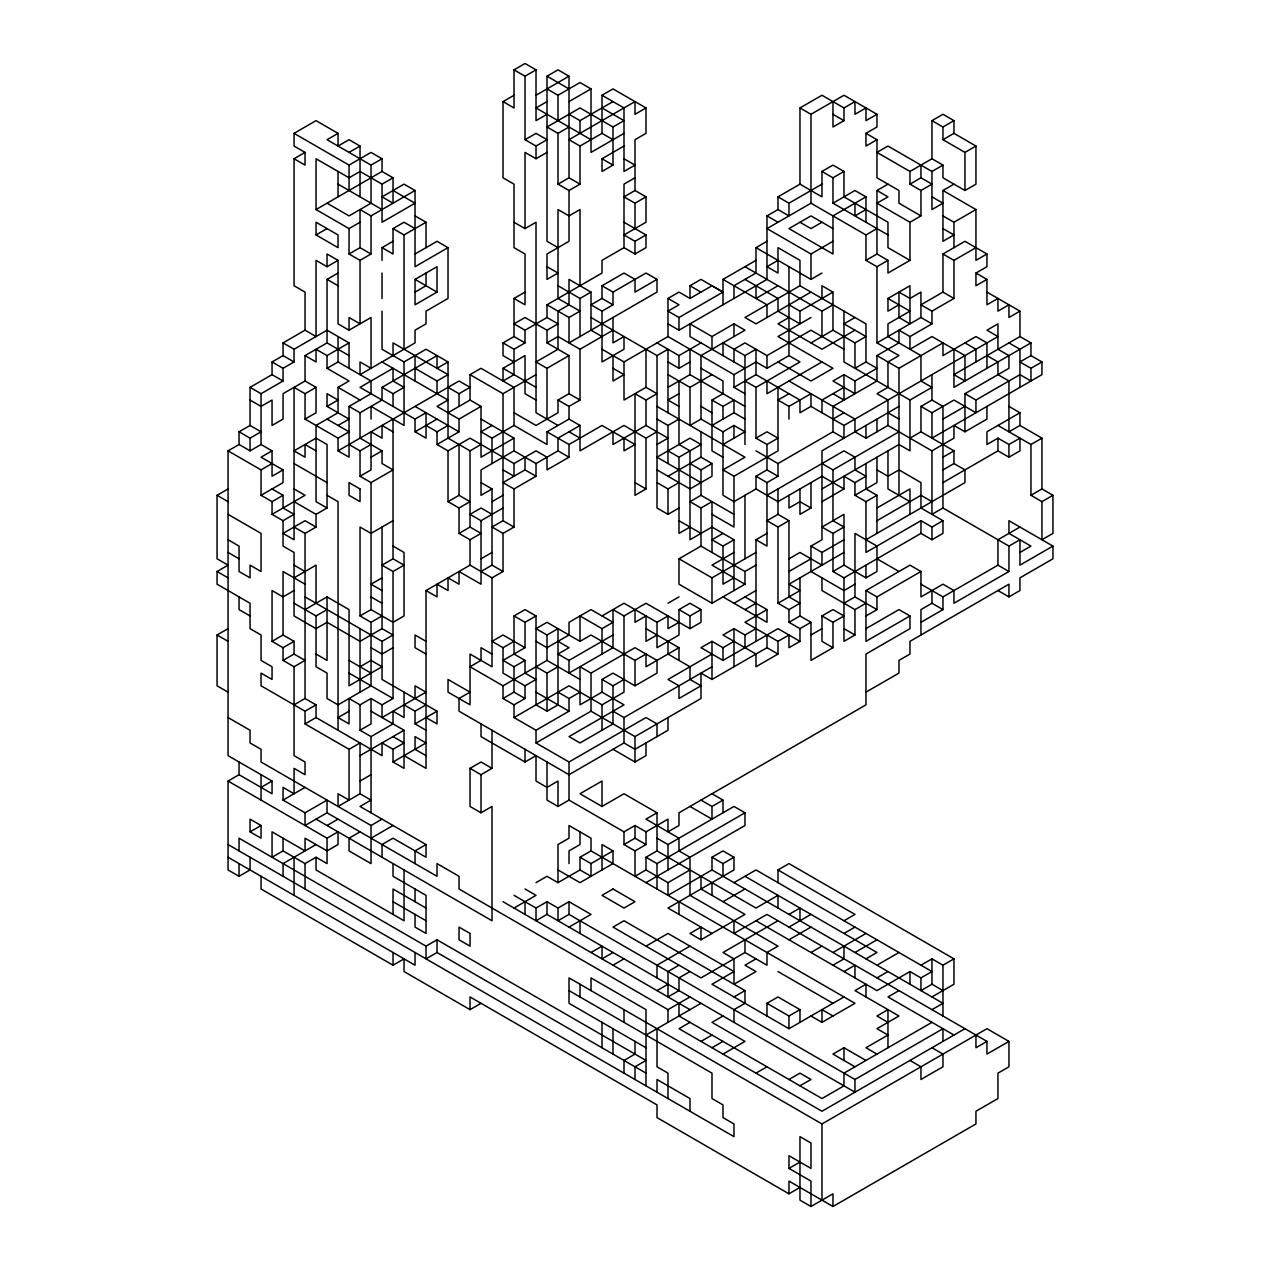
<?xml version="1.0" encoding="UTF-8"?>
<svg xmlns="http://www.w3.org/2000/svg" width="1270" height="1270" viewBox="0 0 1270 1270"><rect width="100%" height="100%" fill="white"/><g stroke="black" fill="none" stroke-linecap="round" stroke-linejoin="round"><path stroke-width="1.5" d="M349.044 368.3L349.044 342.9L327.041 330.2L294.053 349.25L294.053 361.95L283.051 355.6L283.051 342.9L305.038 330.2L305.038 292.1L294.053 285.75L294.053 158.75L305.038 165.1L305.038 152.4L294.053 146.05L294.053 133.35L316.039 120.65L338.042 133.35L338.042 146.05L349.044 139.7L360.029 146.05L360.029 196.85M294.053 158.75L305.038 152.4M338.042 133.35L327.041 139.7L371.03 165.1L382.032 158.75L382.032 171.45L393.033 177.8L393.033 203.2L382.032 196.85L404.035 184.15L415.036 190.5L415.036 266.7L448.024 247.65L448.024 298.45L426.022 311.15L426.022 323.85L415.036 330.2L415.036 342.9L360.029 374.65L360.029 361.95L371.03 368.3L371.03 317.5L349.044 330.2L338.042 323.85L338.042 260.35L327.041 254L327.041 266.7L338.042 260.35M349.044 152.4L360.029 146.05M294.053 133.35L349.044 165.1L371.03 152.4L382.032 158.75M514.017 361.95L503.015 355.6L503.015 342.9L514.017 336.55L514.017 298.45L525.018 304.8L525.018 254L514.017 247.65L514.017 184.15L503.015 177.8L503.015 101.6L514.017 107.95L514.017 69.85L525.018 63.5L536.019 69.85L536.019 120.65L547.005 114.3M514.017 69.85L525.018 76.2L536.019 69.85M360.029 222.25L349.044 228.6L316.039 209.55L382.032 171.45M503.015 101.6L514.017 95.25M558.006 247.65L547.005 241.3L547.005 76.2L558.006 69.85L569.008 76.2L569.008 177.8L558.006 184.15L558.006 133.35L569.008 127M393.033 190.5L415.036 203.2L382.032 222.25L382.032 184.15L393.033 177.8M536.019 95.25L569.008 76.2M316.039 234.95L338.042 247.65L338.042 234.95L316.039 222.25L316.039 234.95L327.041 228.6M547.005 101.6L536.019 107.95L591.01 139.7M547.005 88.9L558.006 95.25L580.009 82.55L591.01 88.9L591.01 152.4L623.999 133.35M371.03 215.9L371.03 254L360.029 247.65L360.029 209.55L371.03 215.9L415.036 190.5M569.008 101.6L591.01 88.9M525.018 139.7L536.019 133.35L547.005 139.7L536.019 146.05L525.018 139.7L525.018 76.2M646.001 107.95L635 114.3L635 101.6L569.008 139.7L580.009 146.05L602.012 133.35L602.012 95.25L612.997 88.9L646.001 107.95L646.001 133.35L635 139.7L635 190.5L623.999 196.85L635 203.2L646.001 196.85L646.001 222.25L623.999 234.95L635 241.3L646.001 234.95L646.001 247.65L635 254L623.999 247.65L602.012 260.35L602.012 273.05L547.005 304.8L547.005 317.5L525.018 330.2L514.017 323.85L525.018 317.5L547.005 330.2L558.006 323.85L547.005 317.5M349.044 228.6L349.044 254L360.029 247.65M382.032 260.35L382.032 247.65L393.033 254L393.033 228.6L404.035 222.25L415.036 228.6M569.008 114.3L580.009 120.65L612.997 101.6M349.044 355.6L327.041 342.9L327.041 279.4L338.042 273.05M349.044 254L360.029 260.35L371.03 254M382.032 247.65L393.033 241.3M393.033 228.6L404.035 234.95L426.022 222.25L426.022 247.65M514.017 222.25L525.018 228.6L525.018 152.4L536.019 158.75L547.005 152.4M558.006 133.35L547.005 127L580.009 107.95L612.997 127L623.999 120.65L602.012 107.95M415.036 254L437.023 241.3L448.024 247.65M612.997 127L612.997 165.1L602.012 171.45L602.012 158.75L623.999 146.05M250.047 857.25L250.047 869.95L239.046 876.3L228.06 869.95L228.06 781.05L239.046 774.7L272.05 793.75L272.05 781.05L228.06 755.65L228.06 450.85L261.048 469.9L261.048 495.3L283.051 482.6L283.051 469.9L272.05 476.25L272.05 450.85L261.048 444.5L250.047 450.85L239.046 444.5L239.046 431.8L250.047 438.15L261.048 431.8L250.047 425.45L250.047 387.35L272.05 374.65L272.05 361.95L283.051 355.6M415.036 279.4L437.023 266.7L437.023 292.1L415.036 304.8L415.036 279.4L437.023 292.1M558.006 184.15L569.008 190.5L580.009 184.15L580.009 146.05M272.05 361.95L283.051 368.3L294.053 361.95M250.047 400.05L261.048 406.4L272.05 400.05L272.05 425.45L283.051 419.1L283.051 393.7L305.038 381L305.038 355.6L327.041 342.9M415.036 292.1L426.022 285.75L426.022 273.05M525.018 228.6L536.019 222.25L536.019 412.75L558.006 425.45M250.047 387.35L261.048 393.7L283.051 381L283.051 368.3M305.038 355.6L316.039 361.95L316.039 349.25L327.041 355.6L349.044 342.9M635 177.8L623.999 184.15L623.999 247.65M327.041 355.6L327.041 368.3L338.042 361.95L371.03 381L371.03 393.7L349.044 406.4L349.044 457.2L338.042 450.85L338.042 438.15L349.044 431.8L327.041 419.1M239.046 431.8L250.047 425.45M305.038 393.7L316.039 387.35L316.039 412.75L305.038 419.1L305.038 393.7L294.053 387.35L294.053 539.75L283.051 533.4L305.038 520.7L316.039 527.05L316.039 514.35L294.053 501.65M667.988 323.85L678.99 330.2L766.985 279.4L766.985 215.9L777.986 209.55L777.986 196.85L799.973 184.15L799.973 107.95L821.976 95.25L843.978 107.95L854.964 101.6L854.964 114.3L865.965 107.95L865.965 120.65L876.967 114.3L876.967 127L865.965 133.35L865.965 146.05L876.967 139.7L876.967 177.8L898.969 190.5L898.969 203.2L920.956 215.9L920.956 190.5L931.958 184.15L920.956 177.8L909.971 184.15L909.971 171.45L876.967 152.4L887.968 146.05L931.958 171.45L931.958 209.55L942.959 203.2L931.958 196.85M228.06 450.85L239.046 444.5M316.039 450.85L305.038 444.5L305.038 457.2L294.053 450.85L316.039 438.15L327.041 444.5L327.041 508L316.039 501.65L316.039 425.45L338.042 412.75L338.042 387.35L349.044 381L327.041 368.3M799.973 107.95L810.974 114.3L843.978 95.25L876.967 114.3M327.041 406.4L338.042 400.05L327.041 393.7L327.041 406.4L349.044 419.1L338.042 425.45M382.032 311.15L382.032 349.25L404.035 361.95L426.022 349.25L448.024 361.95L448.024 438.15L470.027 450.85L470.027 527.05L459.026 533.4L459.026 508L470.027 501.65L459.026 495.3L459.026 444.5M514.017 298.45L525.018 292.1M272.05 450.85L261.048 457.2L283.051 469.9M349.044 406.4L360.029 412.75L382.032 400.05L382.032 387.35L437.023 355.6L437.023 368.3L448.024 361.95M843.978 107.95L843.978 120.65L832.977 127L832.977 101.6M393.033 736.6L404.035 742.95L393.033 749.3L382.032 742.95L382.032 755.65L316.039 717.55L316.039 704.85L305.038 711.2L261.048 685.8L261.048 673.1L272.05 679.45L272.05 666.75L261.048 660.4L261.048 635L250.047 628.65L250.047 603.25L217.059 584.2L217.059 571.5L228.06 565.15L217.059 558.8L217.059 495.3L228.06 488.95M261.048 469.9L272.05 463.55M382.032 387.35L393.033 393.7L404.035 387.35L393.033 381L393.033 368.3L360.029 387.35L415.036 419.1L426.022 412.75L426.022 438.15L415.036 431.8L415.036 419.1M415.036 368.3L437.023 381L448.024 374.65L393.033 342.9L393.033 355.6M558.006 285.75L580.009 298.45L591.01 292.1L591.01 330.2L602.012 336.55M602.012 285.75L612.997 292.1L612.997 304.8L602.012 298.45L602.012 285.75L623.999 273.05L635 279.4L635 292.1L657.003 279.4L657.003 292.1L569.008 342.9L569.008 317.5L580.009 311.15L558.006 298.45L558.006 209.55L569.008 215.9L580.009 209.55L580.009 285.75M338.042 450.85L459.026 381L470.027 387.35L459.026 393.7L448.024 387.35M481.028 571.5L492.014 565.15L492.014 488.95L481.028 495.3L481.028 469.9L514.017 450.85L514.017 438.15L481.028 457.2L481.028 406.4L470.027 400.05L470.027 374.65L481.028 368.3L514.017 387.35L514.017 425.45L547.005 444.5L547.005 431.8L569.008 419.1L580.009 425.45L580.009 450.85L623.999 425.45L646.001 438.15L657.003 431.8M503.015 342.9L514.017 349.25L525.018 342.9L525.018 330.2M602.012 298.45L591.01 304.8L602.012 311.15L612.997 304.8M612.997 292.1L646.001 273.05L657.003 279.4M799.973 184.15L821.976 196.85L821.976 171.45L832.977 165.1L843.978 171.45L843.978 196.85L887.968 222.25L887.968 247.65L909.971 260.35L909.971 222.25L876.967 203.2L887.968 196.85L876.967 190.5L876.967 254L865.965 260.35L865.965 234.95L876.967 228.6M272.05 501.65L283.051 495.3L283.051 508L294.053 514.35L283.051 520.7L272.05 514.35L272.05 501.65L261.048 495.3M349.044 444.5L360.029 450.85L371.03 444.5M514.017 349.25L514.017 374.65L503.015 381L503.015 368.3L525.018 355.6L525.018 393.7L536.019 400.05M547.005 330.2L547.005 342.9L558.006 336.55L580.009 349.25L580.009 400.05L569.008 406.4L558.006 400.05L558.006 412.75L536.019 425.45L514.017 412.75M777.986 196.85L788.972 203.2L821.976 184.15M821.976 171.45L832.977 177.8L843.978 171.45M931.958 158.75L931.958 120.65L942.959 114.3L953.96 120.65L953.96 133.35L975.947 146.05L975.947 184.15L964.962 190.5L942.959 177.8L942.959 165.1L931.958 158.75L909.971 171.45M272.05 514.35L305.038 495.3L294.053 488.95M371.03 457.2L382.032 450.85L382.032 463.55L393.033 469.9L371.03 482.6L360.029 476.25L360.029 450.85M415.036 431.8L437.023 419.1M448.024 412.75L470.027 400.05M865.965 234.95L810.974 203.2L766.985 228.6L810.974 254L832.977 241.3M931.958 120.65L942.959 127L953.96 120.65M360.029 476.25L371.03 469.9L371.03 431.8L382.032 438.15L382.032 425.45L393.033 431.8M426.022 425.45L437.023 431.8L448.024 425.45M382.032 361.95L448.024 400.05L437.023 406.4L459.026 419.1L481.028 406.4M470.027 374.65L503.015 393.7L536.019 374.65M591.01 292.1L569.008 279.4L569.008 304.8L558.006 311.15L558.006 349.25L536.019 361.95L547.005 368.3L569.008 355.6L569.008 393.7L558.006 400.05M580.009 349.25L612.997 330.2M667.988 298.45L678.99 292.1L689.991 298.45L711.994 285.75L722.995 292.1L678.99 317.5L667.988 311.15L678.99 304.8L667.988 298.45L667.988 336.55L733.981 374.65L755.983 361.95L766.985 368.3L788.972 355.6L799.973 361.95L755.983 387.35L744.982 381M689.991 298.45L689.991 285.75L700.992 279.4L722.995 292.1M733.981 298.45L733.981 285.75L755.983 273.05L755.983 247.65L766.985 241.3M832.977 177.8L832.977 203.2L854.964 190.5L865.965 196.85L865.965 222.25M942.959 127L942.959 139.7L953.96 133.35M316.039 514.35L327.041 508M437.023 431.8L437.023 444.5L459.026 431.8L459.026 419.1M722.995 304.8L722.995 279.4L755.983 260.35M821.976 222.25L810.974 228.6L799.973 222.25M865.965 196.85L832.977 215.9L832.977 254L788.972 228.6L810.974 215.9L832.977 228.6M876.967 190.5L887.968 184.15M294.053 527.05L305.038 533.4L316.039 527.05M437.023 444.5L448.024 450.85L470.027 438.15L514.017 463.55L514.017 476.25L503.015 469.9M492.014 425.45L481.028 431.8L492.014 438.15L514.017 425.45M777.986 260.35L766.985 266.7L777.986 273.05L777.986 247.65L799.973 260.35L799.973 285.75L744.982 317.5L755.983 323.85L810.974 292.1M865.965 209.55L854.964 215.9L854.964 203.2M931.958 171.45L942.959 165.1M942.959 139.7L964.962 152.4L975.947 146.05M470.027 450.85L481.028 444.5M602.012 349.25L623.999 361.95L667.988 336.55M678.99 508L667.988 514.35L657.003 508L657.003 355.6L667.988 349.25L667.988 412.75M777.986 285.75L755.983 298.45L755.983 285.75M942.959 228.6L953.96 234.95L942.959 241.3L942.959 190.5L953.96 184.15M294.053 577.85L316.039 565.15L316.039 603.25M393.033 520.7L371.03 533.4L360.029 527.05L360.029 615.95L371.03 622.3L382.032 615.95M667.988 361.95L678.99 368.3L678.99 355.6L700.992 342.9M744.982 368.3L689.991 336.55L689.991 323.85L711.994 336.55L733.981 323.85L744.982 330.2L700.992 355.6L700.992 419.1L722.995 431.8L733.981 425.45L744.982 431.8L722.995 444.5M755.983 247.65L810.974 279.4L821.976 273.05M909.971 222.25L920.956 215.9M228.06 692.15L217.059 685.8L217.059 635L228.06 628.65M294.053 590.55L283.051 596.9L272.05 590.55L272.05 641.35L283.051 647.7L294.053 641.35L294.053 654.05L305.038 660.4L294.053 666.75L283.051 660.4L283.051 647.7M448.024 450.85L448.024 501.65L459.026 495.3M514.017 463.55L536.019 450.85L547.005 457.2L547.005 469.9L569.008 457.2L569.008 444.5L602.012 425.45L635 444.5L623.999 450.85L623.999 438.15M580.009 425.45L558.006 438.15L558.006 450.85L536.019 463.55L514.017 450.85M646.001 438.15L646.001 488.95L635 495.3L635 393.7L646.001 400.05L657.003 393.7L646.001 387.35L623.999 400.05L623.999 361.95M678.99 368.3L689.991 361.95M525.018 457.2L525.018 469.9L503.015 482.6L514.017 488.95L536.019 476.25L536.019 463.55M667.988 387.35L689.991 374.65L689.991 349.25M788.972 317.5L777.986 323.85L821.976 349.25L854.964 330.2M788.972 304.8L799.973 311.15L832.977 292.1L821.976 285.75L821.976 298.45M865.965 260.35L876.967 266.7L887.968 260.35L887.968 273.05L909.971 260.35M942.959 215.9L953.96 222.25L975.947 209.55L975.947 260.35L986.949 254L986.949 266.7L975.947 273.05L975.947 285.75L986.949 279.4L986.949 304.8L997.95 298.45L997.95 311.15L1008.951 304.8L1008.951 317.5L1019.953 311.15L1019.953 336.55L1030.954 342.9L1030.954 355.6L1019.953 361.95L1030.954 368.3L1041.94 361.95L1041.94 374.65L931.958 438.15L931.958 412.75L920.956 406.4L920.956 431.8L953.96 450.85L953.96 463.55L942.959 469.9M305.038 609.6L327.041 596.9L349.044 609.6L349.044 685.8L382.032 666.75L371.03 660.4L360.029 666.75M393.033 558.8L382.032 565.15L393.033 571.5L404.035 565.15L393.033 558.8L393.033 419.1M492.014 501.65L503.015 495.3M678.99 393.7L667.988 400.05L678.99 406.4M667.988 374.65L689.991 387.35L711.994 374.65M722.995 355.6L722.995 342.9L744.982 355.6L755.983 349.25L755.983 374.65L799.973 400.05L799.973 412.75L810.974 406.4L843.978 425.45L997.95 336.55L986.949 330.2L997.95 323.85L997.95 349.25L1008.951 355.6L1008.951 368.3L964.962 393.7L964.962 431.8L953.96 425.45L953.96 438.15L931.958 450.85L887.968 425.45L865.965 438.15L854.964 431.8L854.964 419.1L788.972 381M810.974 317.5L777.986 336.55L832.977 368.3L810.974 381L777.986 361.95M744.982 266.7L821.976 311.15L832.977 304.8M272.05 641.35L283.051 635L294.053 641.35M294.053 603.25L316.039 615.95L327.041 609.6M382.032 577.85L371.03 584.2L382.032 590.55M492.014 514.35L481.028 508L470.027 514.35L481.028 520.7L503.015 508M646.001 400.05L646.001 425.45L612.997 444.5L612.997 431.8M733.981 361.95L733.981 349.25L744.982 342.9L766.985 355.6L810.974 330.2L843.978 349.25M975.947 247.65L953.96 260.35L953.96 298.45L931.958 311.15L920.956 304.8L942.959 292.1L942.959 254L964.962 241.3L986.949 254M459.026 533.4L470.027 539.75L481.028 533.4L470.027 527.05M514.017 527.05L503.015 520.7L492.014 527.05L503.015 533.4L514.017 527.05L514.017 488.95M657.003 419.1L667.988 425.45L678.99 419.1M722.995 457.2L711.994 450.85L711.994 400.05L722.995 393.7L722.995 381L700.992 368.3M744.982 393.7L733.981 387.35L755.983 374.65M810.974 342.9L832.977 330.2L854.964 342.9L865.965 336.55L843.978 323.85L854.964 317.5M898.969 304.8L887.968 311.15L887.968 298.45L909.971 285.75L909.971 323.85L898.969 317.5L898.969 292.1L909.971 298.45L920.956 292.1L920.956 317.5L876.967 342.9L876.967 266.7M283.051 660.4L294.053 654.05M360.029 615.95L371.03 609.6L393.033 622.3L404.035 615.95L404.035 552.45L393.033 546.1M657.003 444.5L667.988 438.15L646.001 425.45M700.992 419.1L689.991 425.45L689.991 387.35M711.994 400.05L722.995 406.4L733.981 400.05L733.981 412.75L711.994 425.45M404.035 755.65L426.022 768.35L426.022 590.55L470.027 565.15L492.014 577.85L503.015 571.5L503.015 533.4M481.028 558.8L492.014 552.45M821.976 361.95L766.985 393.7L766.985 381M382.032 527.05L382.032 628.65L360.029 641.35L327.041 622.3L316.039 628.65L294.053 615.95L294.053 552.45L283.051 546.1L283.051 520.7M667.988 450.85L678.99 457.2L700.992 444.5L689.991 438.15L657.003 457.2L700.992 482.6M788.972 393.7L777.986 400.05L788.972 406.4L810.974 393.7L810.974 406.4M305.038 596.9L382.032 641.35L393.033 635L382.032 628.65M667.988 476.25L700.992 457.2L700.992 431.8M854.964 381L843.978 374.65L832.977 381L854.964 393.7L854.964 381L876.967 368.3L865.965 361.95L854.964 368.3L854.964 342.9M755.983 450.85L777.986 463.55L832.977 431.8L832.977 406.4L876.967 381L876.967 355.6L898.969 342.9L898.969 330.2L909.971 336.55L931.958 323.85L931.958 311.15M294.053 704.85L305.038 698.5L316.039 704.85M393.033 647.7L382.032 654.05L371.03 647.7M657.003 482.6L667.988 488.95L678.99 482.6M689.991 463.55L700.992 469.9L711.994 463.55L711.994 476.25L689.991 488.95L657.003 469.9M755.983 438.15L766.985 431.8L777.986 438.15L766.985 444.5L755.983 438.15L755.983 387.35M843.978 387.35L821.976 400.05L821.976 412.75M876.967 355.6L898.969 368.3L942.959 342.9L942.959 355.6L975.947 336.55L986.949 342.9L986.949 368.3M305.038 711.2L305.038 723.9L316.039 717.55M700.992 469.9L700.992 495.3L689.991 501.65L700.992 508L711.994 501.65L711.994 552.45M657.003 406.4L744.982 457.2L722.995 469.9L733.981 476.25L777.986 450.85L777.986 387.35M832.977 419.1L843.978 412.75M349.044 711.2L338.042 717.55L349.044 723.9L349.044 698.5L360.029 704.85L371.03 698.5L382.032 704.85L393.033 698.5L393.033 571.5M514.017 641.35L503.015 647.7L503.015 673.1L525.018 685.8L536.019 679.45L525.018 673.1L525.018 660.4L514.017 654.05L514.017 615.95L525.018 609.6L536.019 615.95L536.019 704.85L547.005 711.2L558.006 704.85L558.006 628.65L547.005 635L536.019 628.65L547.005 622.3L580.009 641.35L591.01 635L635 660.4L646.001 654.05L646.001 666.75L678.99 647.7L678.99 660.4M821.976 501.65L843.978 488.95L821.976 476.25L777.986 501.65L755.983 488.95L755.983 476.25L766.985 469.9L777.986 476.25L777.986 463.55M514.017 615.95L525.018 622.3L536.019 615.95M689.991 527.05L678.99 533.4L678.99 457.2M755.983 488.95L733.981 501.65L722.995 495.3L722.995 431.8M755.983 476.25L766.985 482.6L777.986 476.25M898.969 406.4L821.976 450.85L821.976 539.75L810.974 546.1L810.974 571.5L843.978 590.55L854.964 584.2M843.978 311.15L843.978 361.95L909.971 400.05L931.958 387.35L920.956 381L920.956 355.6L887.968 336.55L887.968 323.85L909.971 311.15L887.968 298.45M1019.953 336.55L953.96 374.65L964.962 381L964.962 355.6L931.958 336.55L909.971 349.25L909.971 336.55M261.048 787.4L272.05 781.05M360.029 704.85L360.029 730.25L371.03 723.9L371.03 698.5M766.985 495.3L843.978 450.85L854.964 457.2L854.964 469.9L865.965 476.25L854.964 482.6L843.978 476.25L843.978 488.95M920.956 406.4L931.958 400.05L931.958 374.65M1030.954 342.9L953.96 387.35L953.96 349.25M305.038 723.9L349.044 749.3L360.029 742.95L360.029 793.75L371.03 800.1L360.029 806.45L426.022 844.55L426.022 857.25L393.033 838.2L382.032 844.55L382.032 857.25M360.029 730.25L371.03 736.6L393.033 723.9L393.033 711.2L404.035 717.55L404.035 692.15M404.035 704.85L415.036 711.2L426.022 704.85M525.018 622.3L525.018 647.7L503.015 660.4L514.017 666.75L525.018 660.4M700.992 546.1L744.982 571.5L744.982 584.2L711.994 603.25L678.99 584.2L678.99 558.8L700.992 546.1L700.992 508M722.995 533.4L711.994 539.75L722.995 546.1L733.981 539.75L733.981 590.55M821.976 463.55L832.977 469.9L898.969 431.8M931.958 412.75L953.96 400.05L975.947 412.75L975.947 400.05L964.962 393.7M294.053 666.75L294.053 755.65L305.038 762L305.038 774.7L294.053 768.35L294.053 793.75L283.051 787.4L283.051 800.1L305.038 787.4M360.029 755.65L404.035 730.25L404.035 768.35L393.033 762L393.033 749.3M426.022 730.25L415.036 723.9L437.023 711.2L382.032 679.45L382.032 641.35M602.012 615.95L623.999 603.25L657.003 622.3L657.003 647.7L678.99 635L678.99 609.6L689.991 603.25L700.992 609.6L700.992 622.3L689.991 628.65L646.001 603.25L623.999 615.95L612.997 609.6L612.997 647.7L569.008 673.1L569.008 660.4L612.997 635M788.972 520.7L777.986 514.35L766.985 520.7L777.986 527.05L788.972 520.7L788.972 596.9L799.973 603.25L788.972 609.6L777.986 603.25L777.986 527.05M821.976 488.95L898.969 444.5L909.971 450.85L909.971 400.05M909.971 438.15L920.956 431.8M942.959 419.1L964.962 406.4M975.947 400.05L1019.953 374.65L1030.954 381L1030.954 368.3M250.047 831.85L261.048 825.5L261.048 838.2L250.047 831.85L250.047 819.15L261.048 825.5M492.014 654.05L481.028 647.7L481.028 660.4L470.027 666.75L503.015 685.8L547.005 660.4L580.009 679.45M580.009 641.35L580.009 615.95L602.012 628.65L612.997 622.3L591.01 609.6L569.008 622.3L569.008 635L547.005 647.7L536.019 641.35M733.981 552.45L711.994 565.15L744.982 584.2M755.983 641.35L755.983 539.75L766.985 533.4M810.974 482.6L810.974 508L799.973 514.35L799.973 488.95M305.038 812.8L327.041 800.1L327.041 812.8L305.038 825.5L305.038 812.8L283.051 800.1M360.029 781.05L371.03 774.7M393.033 762L426.022 742.95L415.036 736.6L415.036 749.3L426.022 755.65M503.015 685.8L503.015 698.5L514.017 692.15L525.018 698.5L525.018 685.8M536.019 666.75L547.005 673.1L558.006 666.75M667.988 603.25L678.99 596.9M678.99 558.8L711.994 577.85L755.983 552.45M854.964 482.6L854.964 495.3L876.967 482.6L876.967 457.2M964.962 431.8L986.949 419.1L986.949 406.4M360.029 793.75L338.042 806.45L338.042 793.75L349.044 800.1L349.044 749.3M503.015 698.5L514.017 704.85L525.018 698.5M657.003 622.3L667.988 615.95L667.988 628.65L678.99 622.3M733.981 577.85L722.995 584.2L722.995 546.1M744.982 571.5L755.983 565.15M854.964 495.3L865.965 501.65L876.967 495.3L876.967 533.4M942.959 457.2L953.96 450.85M997.95 425.45L1030.954 444.5L1030.954 495.3L1041.94 488.95L1041.94 438.15L1019.953 425.45L1019.953 412.75L986.949 431.8L986.949 444.5L997.95 438.15L1008.951 444.5L1019.953 438.15L1019.953 450.85L1008.951 457.2L997.95 450.85L942.959 482.6M327.041 838.2L327.041 863.6L316.039 857.25L305.038 863.6L283.051 850.9L272.05 857.25L272.05 831.85L305.038 850.9L305.038 838.2L327.041 850.9L338.042 844.55L338.042 831.85L327.041 838.2L228.06 781.05M327.041 825.5L338.042 819.15M514.017 704.85L514.017 717.55L569.008 685.8L602.012 704.85L623.999 692.15L623.999 615.95M602.012 692.15L580.009 704.85L580.009 666.75L591.01 673.1L635 647.7L657.003 660.4L657.003 673.1L635 685.8L612.997 673.1L602.012 679.45L602.012 692.15L623.999 704.85L569.008 736.6L580.009 742.95L612.997 723.9L612.997 685.8L623.999 679.45M657.003 635L646.001 641.35L646.001 615.95L635 622.3L635 609.6M678.99 609.6L689.991 615.95L700.992 609.6M788.972 558.8L799.973 552.45L821.976 565.15L821.976 552.45L843.978 539.75M843.978 603.25L854.964 596.9L854.964 533.4L876.967 546.1L876.967 571.5L865.965 577.85L843.978 565.15L843.978 514.35L821.976 527.05L832.977 533.4L843.978 527.05L832.977 520.7L832.977 469.9M876.967 508L909.971 488.95L909.971 514.35M1019.953 425.45L1008.951 431.8L1008.951 381L997.95 374.65L997.95 361.95L986.949 355.6M316.039 844.55L283.051 863.6L283.051 876.3M558.006 692.15L569.008 698.5L580.009 692.15M733.981 603.25L755.983 590.55M788.972 571.5L810.974 558.8M876.967 520.7L920.956 495.3L931.958 501.65M360.029 831.85L349.044 838.2L349.044 850.9L371.03 863.6L371.03 825.5L261.048 762L261.048 749.3L250.047 742.95L250.047 730.25L228.06 717.55M371.03 825.5L382.032 819.15M316.039 819.15L492.014 920.75L492.014 806.45L481.028 812.8L470.027 806.45L470.027 768.35L481.028 762L492.014 768.35L492.014 730.25M514.017 717.55L536.019 730.25L569.008 711.2L569.008 698.5M744.982 609.6L755.983 603.25M843.978 552.45L788.972 584.2L799.973 590.55L777.986 603.25M865.965 539.75L964.962 482.6L964.962 469.9L953.96 463.55M1030.954 444.5L1041.94 438.15M371.03 838.2L393.033 825.5M470.027 768.35L481.028 774.7L492.014 768.35M536.019 730.25L536.019 742.95L591.01 711.2L635 736.6L700.992 698.5L700.992 673.1L711.994 679.45L766.985 647.7L777.986 654.05L777.986 641.35L744.982 622.3L766.985 609.6L766.985 622.3L722.995 596.9M733.981 641.35L722.995 647.7L711.994 641.35L700.992 647.7L722.995 660.4L777.986 628.65L799.973 641.35L799.973 628.65L788.972 622.3L788.972 609.6M755.983 628.65L744.982 635L733.981 628.65L722.995 635L755.983 654.05L755.983 666.75L777.986 654.05M832.977 533.4L832.977 571.5L843.978 565.15M832.977 571.5L843.978 577.85L920.956 533.4L931.958 539.75L942.959 533.4L942.959 520.7L931.958 527.05L920.956 520.7L865.965 552.45L865.965 501.65M997.95 590.55L1008.951 596.9L1019.953 590.55L1019.953 577.85L1052.941 558.8L1052.941 546.1L1019.953 565.15L1019.953 539.75L1008.951 546.1L942.959 508L931.958 514.35L931.958 450.85M481.028 723.9L481.028 736.6L525.018 762L536.019 755.65L536.019 781.05L547.005 787.4L558.006 781.05L558.006 806.45L569.008 800.1L623.999 831.85L635 825.5L646.001 831.85L667.988 819.15L667.988 831.85L678.99 825.5L678.99 812.8L865.965 704.85L865.965 654.05L909.971 628.65L909.971 615.95L898.969 609.6L865.965 628.65M711.994 654.05L667.988 679.45L678.99 685.8L678.99 698.5L700.992 685.8L689.991 679.45L689.991 666.75L667.988 654.05L667.988 641.35M612.997 711.2L623.999 717.55L711.994 666.75M788.972 622.3L799.973 615.95L810.974 622.3L810.974 660.4L832.977 647.7L832.977 622.3L843.978 615.95L832.977 609.6L821.976 615.95L821.976 641.35L832.977 647.7M426.022 844.55L415.036 850.9L415.036 863.6M536.019 742.95L569.008 762L646.001 717.55L657.003 723.9L657.003 736.6M777.986 641.35L788.972 635L788.972 647.7L799.973 641.35M799.973 628.65L810.974 622.3M909.971 615.95L865.965 641.35L865.965 590.55L909.971 565.15L920.956 571.5L920.956 596.9L942.959 584.2L953.96 590.55L953.96 603.25L1008.951 571.5L1008.951 546.1M623.999 717.55L623.999 742.95L569.008 774.7L459.026 711.2L459.026 698.5L470.027 692.15L448.024 679.45L448.024 692.15L470.027 704.85L470.027 654.05L492.014 666.75L492.014 577.85M810.974 635L821.976 628.65M821.976 577.85L821.976 590.55L854.964 609.6L865.965 603.25M865.965 590.55L876.967 596.9L920.956 571.5M1041.94 501.65L1052.941 495.3L1052.941 533.4L1041.94 539.75L1041.94 501.65L1030.954 495.3M865.965 615.95L876.967 609.6L876.967 596.9M1019.953 527.05L997.95 539.75L997.95 565.15L1008.951 571.5M612.997 749.3L635 762L646.001 755.65L646.001 742.95M854.964 609.6L854.964 635L843.978 641.35L843.978 577.85M931.958 590.55L931.958 603.25L920.956 609.6L920.956 635M920.956 622.3L942.959 609.6L942.959 596.9L997.95 565.15M1019.953 552.45L1030.954 546.1L1008.951 533.4L1008.951 520.7L1052.941 546.1M602.012 806.45L602.012 781.05L580.009 793.75L602.012 806.45L623.999 793.75L657.003 812.8L657.003 850.9L755.983 908.05L777.986 895.35L777.986 908.05M261.048 876.3L261.048 889L393.033 965.2L404.035 958.85L404.035 971.55L470.027 1009.65L481.028 1003.3M239.046 850.9L239.046 838.2L426.022 946.15L437.023 939.8L646.001 1060.45L635 1066.8L635 1079.5M536.019 882.65L547.005 876.3L558.006 882.65L580.009 869.95L591.01 876.3L591.01 863.6L612.997 850.9L612.997 863.6L580.009 882.65L558.006 869.95M580.009 869.95L580.009 857.25L591.01 850.9L854.964 1003.3L821.976 1022.35L810.974 1016M657.003 812.8L646.001 819.15L678.99 838.2L678.99 850.9L689.991 857.25L689.991 895.35L777.986 946.15L766.985 952.5L766.985 965.2L744.982 952.5L700.992 977.9L612.997 927.1L623.999 920.75L744.982 990.6L744.982 1003.3L733.981 1009.65L733.981 1022.35M865.965 692.15L898.969 673.1L898.969 660.4L909.971 654.05L909.971 641.35L1008.951 584.2L1008.951 596.9M646.001 1073.15L437.023 952.5L426.022 958.85L426.022 946.15M514.017 908.05L536.019 895.35L525.018 889M623.999 831.85L623.999 844.55L635 838.2L646.001 844.55L646.001 831.85M514.017 895.35L536.019 908.05L547.005 901.7L558.006 908.05L569.008 901.7L591.01 914.4L569.008 927.1M623.999 844.55L635 850.9L646.001 844.55M700.992 800.1L711.994 806.45L722.995 800.1L722.995 812.8M942.959 1041.4L942.959 1028.7L854.964 1079.5L854.964 1092.2L547.005 914.4L536.019 920.75L536.019 908.05M635 850.9L635 876.3L646.001 869.95L646.001 857.25L657.003 850.9M657.003 838.2L667.988 844.55L733.981 806.45L744.982 812.8L744.982 825.5L646.001 882.65M854.964 1079.5L569.008 914.4L558.006 920.75L558.006 908.05M646.001 857.25L657.003 863.6L744.982 812.8M646.001 869.95L667.988 882.65L689.991 869.95M931.958 1009.65L942.959 1003.3L711.994 869.95L711.994 857.25L722.995 850.9L733.981 857.25L733.981 869.95L667.988 908.05L711.994 933.45M711.994 869.95L667.988 895.35L667.988 882.65M711.994 857.25L722.995 863.6L733.981 857.25M591.01 952.5L602.012 946.15L602.012 958.85L612.997 952.5M733.981 882.65L755.983 869.95L931.958 971.55L920.956 977.9L909.971 971.55L876.967 990.6L755.983 920.75M612.997 965.2L623.999 958.85M646.001 946.15L667.988 933.45L733.981 971.55L711.994 984.25L788.972 1028.7L843.978 996.95M722.995 901.7L744.982 889M777.986 882.65L777.986 869.95L788.972 863.6L953.96 958.85L953.96 984.25L931.958 996.95M689.991 946.15L657.003 965.2L657.003 977.9M700.992 939.8L700.992 927.1L689.991 933.45L700.992 939.8L744.982 914.4L700.992 889L700.992 876.3M678.99 965.2L667.988 971.55L667.988 996.95L678.99 990.6L678.99 977.9L689.991 971.55M657.003 990.6L667.988 984.25M777.986 920.75L722.995 952.5L733.981 958.85L733.981 984.25L755.983 971.55L744.982 965.2L755.983 958.85M788.972 914.4L799.973 908.05L799.973 920.75M788.972 927.1L810.974 914.4M327.041 812.8L437.023 876.3L437.023 863.6L459.026 876.3L459.026 889L667.988 1009.65L689.991 996.95M788.972 939.8L810.974 927.1M646.001 1035.05L700.992 1003.3M843.978 920.75L854.964 914.4L777.986 869.95M689.991 1022.35L678.99 1028.7L821.976 1111.25L964.962 1028.7M733.981 996.95L744.982 990.6M810.974 952.5L821.976 946.15M843.978 933.45L854.964 927.1M722.995 1016L711.994 1022.35L744.982 1041.4L722.995 1054.1M832.977 952.5L865.965 933.45M700.992 1041.4L711.994 1035.05M766.985 1016L766.985 1003.3L777.986 996.95L799.973 1009.65L799.973 1022.35M832.977 965.2L843.978 958.85L843.978 946.15M854.964 952.5L876.967 939.8M711.994 1047.75L722.995 1041.4M843.978 971.55L854.964 965.2L854.964 977.9M865.965 958.85L876.967 952.5L744.982 876.3M766.985 1003.3L788.972 1016L799.973 1009.65M876.967 965.2L898.969 952.5M876.967 977.9L887.968 971.55M920.956 965.2L931.958 958.85L942.959 965.2L953.96 958.85M755.983 1073.15L766.985 1066.8M898.969 990.6L887.968 996.95L953.96 1035.05M931.958 958.85L931.958 984.25L920.956 990.6L920.956 977.9M788.972 1079.5L799.973 1073.15L810.974 1079.5L799.973 1085.85M865.965 1060.45L843.978 1047.75L832.977 1054.1L854.964 1066.8M931.958 1022.35L843.978 1073.15L843.978 1085.85L821.976 1098.55L678.99 1016L678.99 1003.3M646.001 1047.75L569.008 1003.3L569.008 977.9L821.976 1123.95L986.949 1028.7L1008.951 1041.4L1008.951 1066.8L997.95 1073.15L997.95 1098.55L975.947 1111.25L975.947 1123.95L832.977 1206.5L788.972 1181.1L788.972 1193.8L799.973 1187.45M1008.951 1041.4L986.949 1054.1L986.949 1041.4L975.947 1047.75L975.947 1035.05M832.977 1206.5L832.977 1193.8L810.974 1206.5L799.973 1200.15L799.973 1136.65L810.974 1143L810.974 1168.4L788.972 1155.7L788.972 1168.4L799.973 1162.05M832.977 114.3L843.978 120.65M865.965 133.35L876.967 139.7M942.959 190.5L975.947 209.55M909.971 184.15L920.956 190.5M942.959 254L953.96 260.35M975.947 273.05L986.949 279.4M832.977 203.2L887.968 234.95M986.949 292.1L1019.953 311.15M602.012 95.25L623.999 107.95L623.999 171.45L635 165.1L623.999 158.75M876.967 254L887.968 260.35M942.959 292.1L953.96 298.45M547.005 76.2L569.008 88.9M777.986 209.55L788.972 215.9L788.972 203.2M1008.951 342.9L1019.953 349.25L1019.953 387.35M1030.954 355.6L1041.94 361.95M766.985 215.9L777.986 222.25M602.012 133.35L612.997 139.7M920.956 317.5L931.958 323.85M964.962 342.9L975.947 349.25L975.947 361.95M602.012 158.75L612.997 165.1M635 190.5L646.001 196.85M799.973 285.75L865.965 323.85L865.965 361.95M1008.951 406.4L1019.953 412.75M876.967 342.9L898.969 355.6L887.968 361.95L887.968 387.35L876.967 393.7L887.968 400.05L887.968 425.45M569.008 177.8L580.009 184.15M744.982 279.4L777.986 298.45L777.986 311.15L799.973 323.85L799.973 311.15M623.999 222.25L646.001 234.95M722.995 279.4L766.985 304.8L766.985 317.5M931.958 400.05L942.959 406.4L942.959 508M689.991 285.75L700.992 292.1M1041.94 488.95L1052.941 495.3M887.968 412.75L898.969 419.1M832.977 393.7L843.978 400.05L843.978 374.65M547.005 266.7L558.006 273.05L547.005 279.4L547.005 254L569.008 241.3L569.008 190.5M832.977 431.8L843.978 438.15L843.978 425.45M382.032 184.15L360.029 171.45L349.044 177.8L316.039 158.75L316.039 209.55M657.003 342.9L678.99 355.6M876.967 469.9L887.968 476.25L898.969 469.9L920.956 482.6L920.956 508L942.959 520.7M415.036 215.9L426.022 222.25M591.01 317.5L657.003 355.6M689.991 374.65L744.982 406.4M909.971 501.65L887.968 488.95L887.968 450.85M338.042 184.15L382.032 209.55M547.005 304.8L569.008 317.5M733.981 412.75L744.982 419.1M876.967 495.3L865.965 488.95L865.965 463.55M700.992 406.4L711.994 412.75M327.041 203.2L349.044 215.9L371.03 203.2L371.03 165.1M612.997 368.3L623.999 374.65L612.997 381L612.997 355.6M547.005 342.9L569.008 355.6M514.017 336.55L525.018 342.9M810.974 508L799.973 501.65L788.972 508L788.972 495.3M700.992 457.2L711.994 463.55M876.967 558.8L898.969 571.5M920.956 584.2L942.959 596.9M569.008 393.7L580.009 400.05M931.958 603.25L942.959 609.6M327.041 266.7L316.039 260.35L316.039 336.55L305.038 330.2M503.015 368.3L536.019 387.35M810.974 546.1L821.976 552.45M327.041 279.4L338.042 285.75M700.992 495.3L733.981 514.35M569.008 431.8L580.009 438.15M711.994 514.35L733.981 527.05L733.981 476.25M755.983 539.75L766.985 546.1L766.985 482.6M854.964 596.9L876.967 609.6M547.005 431.8L569.008 444.5M635 482.6L646.001 488.95M733.981 539.75L711.994 527.05L689.991 539.75L689.991 450.85L678.99 444.5L678.99 381M558.006 450.85L569.008 457.2M678.99 520.7L700.992 533.4M481.028 419.1L514.017 438.15M821.976 615.95L832.977 622.3M843.978 628.65L854.964 635M415.036 406.4L459.026 431.8M525.018 469.9L536.019 476.25M744.982 596.9L766.985 609.6M283.051 342.9L294.053 349.25M338.042 387.35L360.029 400.05M305.038 381L316.039 387.35M481.028 482.6L492.014 488.95M272.05 374.65L283.051 381M382.032 450.85L360.029 438.15L360.029 412.75M305.038 419.1L338.042 438.15M448.024 501.65L459.026 508M646.001 628.65L678.99 647.7M492.014 565.15L503.015 571.5M294.053 463.55L327.041 482.6M327.041 495.3L338.042 501.65L338.042 730.25M558.006 641.35L569.008 647.7L558.006 654.05L569.008 660.4M272.05 488.95L283.051 495.3M602.012 679.45L612.997 685.8M426.022 590.55L437.023 596.9L437.023 584.2L448.024 590.55L448.024 577.85L459.026 584.2L459.026 571.5L481.028 584.2L481.028 520.7M525.018 647.7L503.015 635L492.014 641.35L503.015 647.7M217.059 495.3L228.06 501.65M228.06 514.35L261.048 533.4L261.048 571.5L250.047 565.15L250.047 577.85L239.046 571.5L239.046 546.1L228.06 539.75M371.03 596.9L382.032 603.25M536.019 692.15L569.008 711.2M623.999 742.95L635 749.3L667.988 730.25L667.988 717.55M711.994 793.75L722.995 800.1M294.053 565.15L305.038 571.5M426.022 641.35L415.036 635L415.036 647.7L426.022 654.05M305.038 584.2L283.051 571.5L283.051 635M689.991 806.45L711.994 819.15L711.994 806.45M228.06 552.45L239.046 558.8M217.059 571.5L228.06 577.85M931.958 984.25L942.959 990.6M349.044 660.4L371.03 673.1M250.047 615.95L239.046 609.6L239.046 596.9M316.039 654.05L327.041 660.4L327.041 596.9M349.044 673.1L393.033 698.5M426.022 717.55L437.023 723.9L437.023 711.2M986.949 1041.4L766.985 914.4L733.981 933.45L733.981 920.75M558.006 806.45L547.005 800.1L547.005 762M371.03 711.2L404.035 730.25M612.997 850.9L602.012 844.55L602.012 869.95M217.059 635L228.06 641.35M887.968 1022.35L876.967 1016L887.968 1009.65L887.968 1047.75M931.958 1047.75L942.959 1054.1L942.959 1066.8L920.956 1079.5L920.956 1066.8L909.971 1060.45M580.009 857.25L591.01 863.6M777.986 971.55L832.977 1003.3M832.977 1016L821.976 1009.65L821.976 1022.35M876.967 1054.1L865.965 1047.75L887.968 1035.05L876.967 1028.7L898.969 1016L854.964 990.6L865.965 984.25L865.965 996.95M503.015 901.7L689.991 1009.65M426.022 908.05L393.033 889L393.033 914.4M569.008 990.6L711.994 1073.15L711.994 1098.55L722.995 1104.9L722.995 1117.6L733.981 1123.95L733.981 1136.65L228.06 844.55M393.033 901.7L426.022 920.75M788.972 1168.4L810.974 1181.1L810.974 1206.5M228.06 857.25L415.036 965.2L415.036 952.5M788.972 1193.8L657.003 1117.6L657.003 1104.9L470.027 996.95L470.027 1009.65M1008.951 444.5L1008.951 457.2M997.95 438.15L997.95 450.85M964.962 152.4L964.962 190.5M953.96 222.25L953.96 247.65M942.959 965.2L942.959 1016M931.958 527.05L931.958 539.75M920.956 165.1L920.956 177.8M920.956 520.7L920.956 533.4M909.971 971.55L909.971 984.25M898.969 368.3L898.969 495.3M876.967 419.1L876.967 431.8M865.965 425.45L865.965 438.15M865.965 565.15L865.965 577.85M843.978 1047.75L843.978 1060.45M832.977 292.1L832.977 330.2M821.976 311.15L821.976 336.55M821.976 1123.95L821.976 1200.15M810.974 114.3L810.974 203.2M810.974 254L810.974 279.4M799.973 577.85L799.973 615.95M788.972 266.7L788.972 355.6M788.972 406.4L788.972 419.1M788.972 1016L788.972 1028.7M777.986 488.95L777.986 514.35M766.985 355.6L766.985 368.3M766.985 444.5L766.985 469.9M766.985 635L766.985 647.7M744.982 355.6L744.982 444.5M744.982 495.3L744.982 558.8M744.982 635L744.982 647.7M744.982 939.8L744.982 952.5M733.981 323.85L733.981 336.55M733.981 374.65L733.981 387.35M733.981 425.45L733.981 438.15M733.981 628.65L733.981 666.75M722.995 406.4L722.995 419.1M722.995 647.7L722.995 660.4M722.995 863.6L722.995 876.3M711.994 336.55L711.994 349.25M711.994 577.85L711.994 603.25M711.994 641.35L711.994 679.45M711.994 882.65L711.994 895.35M689.991 615.95L689.991 628.65M689.991 1111.25L689.991 1098.55L657.003 1079.5L657.003 1092.2M678.99 317.5L678.99 330.2M678.99 901.7L678.99 914.4M667.988 425.45L667.988 463.55M667.988 488.95L667.988 514.35M667.988 844.55L667.988 869.95M667.988 1009.65L667.988 1022.35M667.988 1098.55L667.988 1073.15L657.003 1066.8L657.003 1028.7M657.003 863.6L657.003 889M646.001 349.25L646.001 387.35M646.001 1085.85L646.001 1009.65L591.01 977.9L591.01 990.6M635 203.2L635 228.6M635 241.3L635 254M635 660.4L635 685.8M635 736.6L635 762M635 825.5L635 838.2M635 1041.4L635 1054.1L623.999 1060.45L623.999 1073.15M623.999 1009.65L623.999 1022.35M612.997 317.5L612.997 342.9L623.999 336.55L623.999 349.25L602.012 361.95L602.012 311.15M612.997 1028.7L612.997 1054.1M602.012 628.65L602.012 654.05M602.012 704.85L602.012 730.25M602.012 1022.35L602.012 1047.75M591.01 673.1L591.01 711.2M591.01 850.9L591.01 838.2L569.008 825.5L569.008 838.2L558.006 844.55L558.006 882.65M580.009 120.65L580.009 133.35M580.009 298.45L580.009 336.55M580.009 831.85L580.009 844.55L569.008 850.9L569.008 863.6M580.009 920.75L580.009 933.45M580.009 984.25L580.009 996.95M569.008 406.4L569.008 419.1M569.008 762L569.008 800.1M569.008 901.7L569.008 914.4M558.006 95.25L558.006 120.65M547.005 368.3L547.005 419.1M547.005 635L547.005 660.4M547.005 673.1L547.005 711.2M547.005 901.7L547.005 914.4M536.019 146.05L536.019 158.75M525.018 749.3L525.018 762M525.018 901.7L525.018 914.4M514.017 666.75L514.017 692.15M503.015 393.7L503.015 520.7M492.014 438.15L492.014 463.55M481.028 774.7L481.028 812.8M470.027 539.75L470.027 565.15M459.026 393.7L459.026 406.4M437.023 381L437.023 393.7M437.023 939.8L437.023 952.5M415.036 355.6L415.036 381M415.036 698.5L415.036 685.8L426.022 692.15L382.032 717.55L382.032 704.85M415.036 711.2L415.036 723.9M415.036 889L415.036 901.7M415.036 914.4L415.036 927.1L426.022 933.45L426.022 895.35L393.033 876.3L393.033 863.6M404.035 234.95L404.035 349.25M404.035 361.95L404.035 425.45L371.03 406.4L371.03 419.1M404.035 869.95L404.035 920.75L316.039 869.95L316.039 857.25M393.033 393.7L393.033 406.4M393.033 952.5L393.033 965.2M382.032 273.05L382.032 298.45M371.03 482.6L371.03 609.6M371.03 622.3L371.03 685.8L338.042 704.85L327.041 698.5L327.041 673.1L316.039 666.75L316.039 615.95M371.03 736.6L371.03 812.8M360.029 260.35L360.029 323.85L349.044 317.5L349.044 330.2M360.029 628.65L360.029 692.15M349.044 165.1L349.044 190.5M338.042 171.45L338.042 196.85M338.042 336.55L338.042 361.95M305.038 533.4L305.038 698.5M305.038 863.6L305.038 889M294.053 857.25L294.053 895.35M283.051 838.2L283.051 850.9M261.048 393.7L261.048 444.5M261.048 774.7L261.048 800.1M250.047 438.15L250.047 450.85M239.046 762L239.046 774.7M239.046 863.6L239.046 876.3M612.997 889L602.012 895.35L623.999 908.05L635 901.7L612.997 889M360.029 488.95L349.044 482.6L349.044 495.3L360.029 501.65L360.029 488.95M470.027 933.45L459.026 927.1L459.026 939.8L470.027 946.15L470.027 933.45"/></g></svg>
